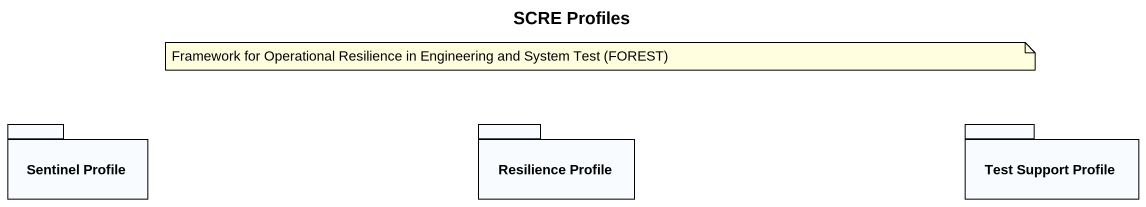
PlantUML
@startuml
title SCRE Profiles
package "Sentinel Profile" as Sentinel_Profile {
}
package "Resilience Profile" as Resilience_Profile {
}
package "Test Support Profile" as Test_Support_Profile {
}
note as N1
  Framework for Operational Resilience in Engineering and System Test (FOREST)
end note
@enduml
